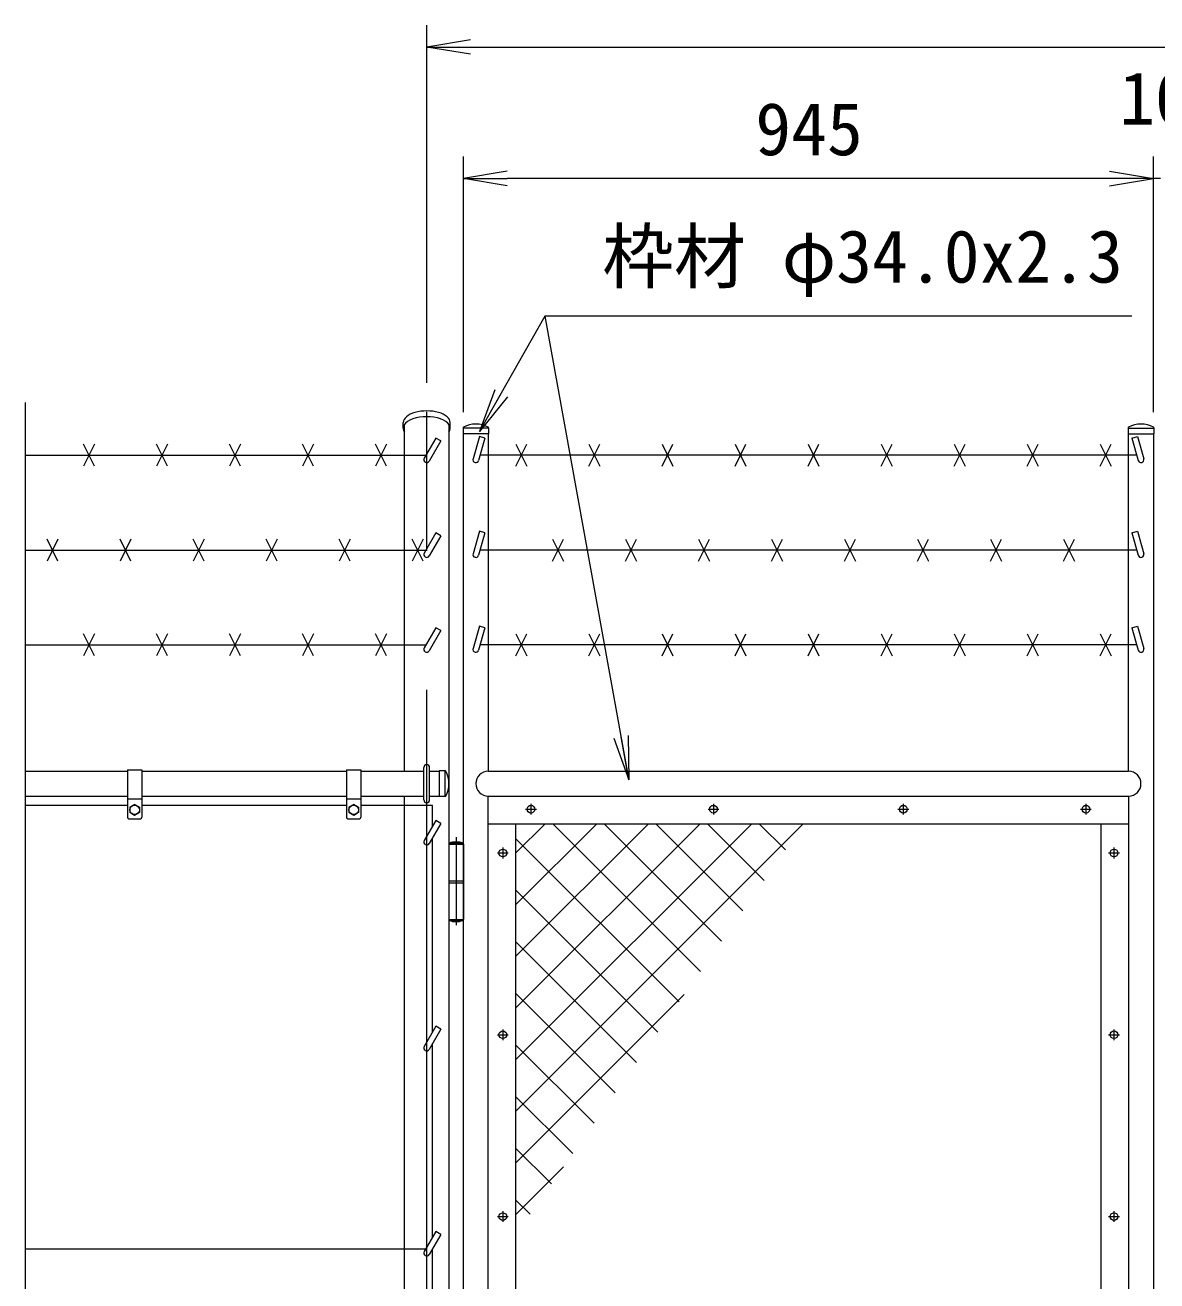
# Model space of a CAD drawing. Units: millimetres, scale not verified. Extents: x -6300 to 6300, y -4455 to 4455.
# Drawn here: x 18 to 1568, y 253 to 1973 of the extents above; entities that cross this region are included whole.
import ezdxf
from ezdxf.enums import TextEntityAlignment as Align

# ---------------------------------------------------------------- set-up
doc = ezdxf.new("R2010")
doc.units = ezdxf.units.MM
doc.header["$LTSCALE"] = 30
doc.linetypes.add('USER1', pattern=[50.8, 31.75, -6.35, 6.35, -6.35])
for name, color, linetype, lineweight in [('0-0_D-DCR-HCH', 7, 'Continuous', 9), ('0-1_D-STR1', 1, 'Continuous', 18), ('0-2_D-STR3', 3, 'Continuous', 13), ('0-3_D-BMK', 2, 'USER1', 13), ('0-6_D-STR-TXT', 7, 'Continuous', 9), ('0-7_D-STR-DIM', 7, 'Continuous', 9), ('0-8_0', 7, 'Continuous', 9)]:
    doc.layers.add(name, color=color, linetype=linetype, lineweight=lineweight)
doc.styles.add('ＭＳ ゴシック', font='')
doc.styles.get('ＭＳ ゴシック').set_extended_font_data('MS Gothic')

# ---------------------------------------------------------------- blocks, each defined once
blk = doc.blocks.new('_Open')
at = {"layer": '0-8_0'}
blk.add_line((-30, 5), (0, 0), dxfattribs=at)
blk.add_lwpolyline([(-30, -5), (0, 0), (-30, 0)], dxfattribs=at)

msp = doc.modelspace()

# ---------------------------------------------------------------- linework, layer by layer
at = {"layer": '0-0_D-DCR-HCH'}
for p, q in [((690.57, 838.97), (730.55, 878.95)), ((690.57, 768.26), (801.26, 878.95)), ((690.57, 697.55), (871.97, 878.95)), ((690.57, 626.84), (942.69, 878.95)), ((690.57, 556.13), (1013.4, 878.95)), ((690.57, 485.42), (1084.11, 878.95)), ((943.1, 676.72), (740.87, 878.95)), ((972.22, 718.31), (811.58, 878.95)), ((1001.34, 759.9), (882.29, 878.95)), ((1030.47, 801.49), (953, 878.95)), ((1059.59, 843.08), (1023.71, 878.95)), ((913.98, 635.13), (690.57, 858.54)), ((884.86, 593.54), (690.57, 787.83)), ((855.74, 551.95), (690.57, 717.12)), ((826.62, 510.36), (690.57, 646.41)), ((690.57, 414.7), (920.95, 645.09)), ((797.5, 468.77), (690.57, 575.7)), ((768.37, 427.18), (690.57, 504.99)), ((739.25, 385.59), (690.57, 434.28)), ((690.57, 343.99), (755.8, 409.22)), ((710.13, 344.01), (690.57, 363.57))]:
    msp.add_line(p, q, dxfattribs=at)
at = {"layer": '0-1_D-STR1'}
for p, q in [((536.22, 1420.66), (536.22, 1428.62)), ((600.42, 1420.66), (600.42, 1428.62)), ((538.07, 950.95), (538.07, 1425.98)), ((618.07, 1421.28), (618.07, 1412.95)), ((653.07, 1420.95), (618.07, 1420.95)), ((653.07, 1412.95), (618.07, 1412.95)), ((618.57, -1019.05), (618.57, 1412.95)), ((652.57, 1412.95), (652.57, 950.95)), ((653.07, 1421.28), (653.07, 1412.95)), ((1529.07, 1421.28), (1529.07, 1412.95)), ((1529.07, 1420.95), (1564.07, 1420.95)), ((1529.07, 1412.95), (1564.07, 1412.95)), ((1529.57, 950.95), (1529.57, 1412.95)), ((1563.57, 1412.95), (1563.57, -26.05)), ((1564.07, 1421.28), (1564.07, 1412.95)), ((18.32, 950.95), (158.32, 950.95)), ((178.32, 950.95), (458.32, 950.95)), ((478.32, 950.95), (564.32, 950.95)), ((572.32, 950.95), (585.32, 950.95)), ((593.65, 951.45), (585.32, 951.45)), ((585.32, 951.45), (585.32, 916.45)), ((593.32, 951.45), (593.32, 916.45)), ((652.57, 950.95), (1529.57, 950.95)), ((18.32, 916.95), (158.32, 916.95)), ((178.32, 916.95), (458.32, 916.95)), ((478.32, 916.95), (564.32, 916.95)), ((538.07, -985.05), (538.07, 916.95)), ((572.32, 916.95), (585.32, 916.95)), ((593.65, 916.45), (585.32, 916.45)), ((652.57, -985.05), (652.57, 916.95)), ((652.57, 916.95), (1529.57, 916.95)), ((1529.57, 916.95), (1529.57, -26.05)), ((652.57, 878.95), (1529.57, 878.95)), ((690.57, 15.95), (690.57, 878.95)), ((1491.57, 878.95), (1491.57, 15.95))]:
    msp.add_line(p, q, dxfattribs=at)
msp.add_lwpolyline([(598.57, 1425.98), (598.57, -1399.05), (538.07, -1399.05)], dxfattribs=at)
for centre, radius, start, end in [((619.07, 1421.28), 1, 122.29827, 180), ((635.57, 1390.73), 35.72, 61.52136, 118.47864), ((652.07, 1421.28), 1, 0, 57.70173), ((1530.07, 1421.28), 1, 122.29827, 180), ((1546.57, 1390.73), 35.72, 61.52136, 118.47864), ((1563.07, 1421.28), 1, 0, 57.70173), ((593.65, 950.45), 1, 32.29827, 90), ((563.1, 933.95), 35.72, 331.52136, 28.47864), ((652.57, 933.95), 17, 90, 270), ((1529.57, 933.95), 17, 270, 90), ((593.65, 917.45), 1, 270, 327.70173)]:
    msp.add_arc(centre, radius, start, end, dxfattribs=at)
for centre, start_param, end_param in [((568.32, 1420.66), 5.9420265, 9.7659367), ((568.32, 1428.62), 6.2831853, 9.424778)]:
    msp.add_ellipse(centre, major_axis=(32.1, 0), ratio=0.494803, start_param=start_param, end_param=end_param, dxfattribs=at)
at = {"layer": '0-2_D-STR3'}
for p, q in [((113.32, 1368.76), (98.32, 1398.76)), ((113.32, 1398.76), (98.32, 1368.76)), ((213.32, 1368.76), (198.32, 1398.76)), ((213.32, 1398.76), (198.32, 1368.76)), ((213.32, 1368.76), (198.32, 1398.76)), ((213.32, 1398.76), (198.32, 1368.76)), ((313.32, 1368.76), (298.32, 1398.76)), ((313.32, 1398.76), (298.32, 1368.76)), ((413.32, 1368.76), (398.32, 1398.76)), ((413.32, 1398.76), (398.32, 1368.76)), ((513.32, 1368.76), (498.32, 1398.76)), ((513.32, 1398.76), (498.32, 1368.76)), ((580.78, 1407.35), (564.86, 1379.76)), ((587.71, 1403.35), (571.78, 1375.76)), ((587.71, 1403.35), (580.78, 1407.35)), ((640.44, 1409.49), (631.72, 1378.85)), ((648.14, 1407.3), (639.42, 1376.66)), ((648.14, 1407.3), (640.44, 1409.49)), ((690.57, 1368.76), (705.57, 1398.76)), ((690.57, 1398.76), (705.57, 1368.76)), ((790.57, 1368.76), (805.57, 1398.76)), ((790.57, 1398.76), (805.57, 1368.76)), ((890.57, 1368.76), (905.57, 1398.76)), ((890.57, 1398.76), (905.57, 1368.76)), ((990.57, 1368.76), (1005.57, 1398.76)), ((990.57, 1398.76), (1005.57, 1368.76)), ((1090.57, 1368.76), (1105.57, 1398.76)), ((1090.57, 1398.76), (1105.57, 1368.76)), ((1190.57, 1368.76), (1205.57, 1398.76)), ((1190.57, 1398.76), (1205.57, 1368.76)), ((1290.57, 1368.76), (1305.57, 1398.76)), ((1290.57, 1398.76), (1305.57, 1368.76)), ((1390.57, 1368.76), (1405.57, 1398.76)), ((1390.57, 1398.76), (1405.57, 1368.76)), ((1490.57, 1368.76), (1505.57, 1398.76)), ((1490.57, 1398.76), (1505.57, 1368.76)), ((1534, 1407.3), (1541.7, 1409.49)), ((1534, 1407.3), (1542.72, 1376.66)), ((1541.7, 1409.49), (1550.42, 1378.85)), ((18.32, 1383.76), (567.17, 1383.76)), ((1540.7, 1383.76), (641.44, 1383.76)), ((580.78, 1277.44), (564.86, 1249.86)), ((587.71, 1273.44), (571.78, 1245.86)), ((587.71, 1273.44), (580.78, 1277.44)), ((640.44, 1279.59), (631.72, 1248.95)), ((648.14, 1277.4), (639.42, 1246.76)), ((648.14, 1277.4), (640.44, 1279.59)), ((1534, 1277.4), (1541.7, 1279.59)), ((1534, 1277.4), (1542.72, 1246.76)), ((1541.7, 1279.59), (1550.42, 1248.95)), ((63.32, 1238.86), (48.32, 1268.86)), ((63.32, 1268.86), (48.32, 1238.86)), ((163.32, 1238.86), (148.32, 1268.86)), ((163.32, 1268.86), (148.32, 1238.86)), ((263.32, 1238.86), (248.32, 1268.86)), ((263.32, 1268.86), (248.32, 1238.86)), ((263.32, 1238.86), (248.32, 1268.86)), ((263.32, 1268.86), (248.32, 1238.86)), ((363.32, 1238.86), (348.32, 1268.86)), ((363.32, 1268.86), (348.32, 1238.86)), ((463.32, 1238.86), (448.32, 1268.86)), ((463.32, 1268.86), (448.32, 1238.86)), ((563.32, 1238.86), (548.32, 1268.86)), ((563.32, 1268.86), (548.32, 1238.86)), ((740.57, 1238.86), (755.57, 1268.86)), ((740.57, 1268.86), (755.57, 1238.86)), ((840.57, 1238.86), (855.57, 1268.86)), ((840.57, 1268.86), (855.57, 1238.86)), ((940.57, 1238.86), (955.57, 1268.86)), ((940.57, 1268.86), (955.57, 1238.86)), ((1040.57, 1238.86), (1055.57, 1268.86)), ((1040.57, 1268.86), (1055.57, 1238.86)), ((1140.57, 1238.86), (1155.57, 1268.86)), ((1140.57, 1268.86), (1155.57, 1238.86)), ((1240.57, 1238.86), (1255.57, 1268.86)), ((1240.57, 1268.86), (1255.57, 1238.86)), ((1340.57, 1238.86), (1355.57, 1268.86)), ((1340.57, 1268.86), (1355.57, 1238.86)), ((1440.57, 1238.86), (1455.57, 1268.86)), ((1440.57, 1268.86), (1455.57, 1238.86)), ((18.32, 1253.86), (567.17, 1253.86)), ((1540.7, 1253.86), (641.44, 1253.86)), ((113.32, 1108.95), (98.32, 1138.95)), ((113.32, 1138.95), (98.32, 1108.95)), ((213.32, 1108.95), (198.32, 1138.95)), ((213.32, 1138.95), (198.32, 1108.95)), ((213.32, 1108.95), (198.32, 1138.95)), ((213.32, 1138.95), (198.32, 1108.95)), ((313.32, 1108.95), (298.32, 1138.95)), ((313.32, 1138.95), (298.32, 1108.95)), ((413.32, 1108.95), (398.32, 1138.95)), ((413.32, 1138.95), (398.32, 1108.95)), ((513.32, 1108.95), (498.32, 1138.95)), ((513.32, 1138.95), (498.32, 1108.95)), ((580.78, 1147.54), (564.86, 1119.95)), ((587.71, 1143.54), (571.78, 1115.95)), ((587.71, 1143.54), (580.78, 1147.54)), ((640.44, 1149.69), (631.72, 1119.05)), ((648.14, 1147.5), (639.42, 1116.86)), ((648.14, 1147.5), (640.44, 1149.69)), ((690.57, 1108.95), (705.57, 1138.95)), ((690.57, 1138.95), (705.57, 1108.95)), ((790.57, 1108.95), (805.57, 1138.95)), ((790.57, 1138.95), (805.57, 1108.95)), ((890.57, 1108.95), (905.57, 1138.95)), ((890.57, 1138.95), (905.57, 1108.95)), ((990.57, 1108.95), (1005.57, 1138.95)), ((990.57, 1138.95), (1005.57, 1108.95)), ((1090.57, 1108.95), (1105.57, 1138.95)), ((1090.57, 1138.95), (1105.57, 1108.95)), ((1190.57, 1108.95), (1205.57, 1138.95)), ((1190.57, 1138.95), (1205.57, 1108.95)), ((1290.57, 1108.95), (1305.57, 1138.95)), ((1290.57, 1138.95), (1305.57, 1108.95)), ((1390.57, 1108.95), (1405.57, 1138.95)), ((1390.57, 1138.95), (1405.57, 1108.95)), ((1490.57, 1108.95), (1505.57, 1138.95)), ((1490.57, 1138.95), (1505.57, 1108.95)), ((1534, 1147.5), (1541.7, 1149.69)), ((1534, 1147.5), (1542.72, 1116.86)), ((1541.7, 1149.69), (1550.42, 1119.05)), ((18.32, 1123.95), (567.17, 1123.95)), ((1540.7, 1123.95), (641.44, 1123.95)), ((158.32, 952.95), (158.32, 887.95)), ((158.32, 952.95), (178.32, 952.95)), ((178.32, 952.95), (178.32, 887.95)), ((458.32, 952.95), (458.32, 887.95)), ((458.32, 952.95), (478.32, 952.95)), ((478.32, 952.95), (478.32, 887.95)), ((564.32, 911.95), (564.32, 955.95)), ((572.32, 911.95), (572.32, 955.95)), ((158.32, 912.95), (178.32, 912.95)), ((458.32, 912.95), (478.32, 912.95)), ((158.32, 903.95), (18.32, 903.95)), ((168.32, 905.45), (161.82, 901.69)), ((161.82, 901.69), (161.82, 894.21)), ((174.82, 901.69), (168.32, 905.45)), ((174.82, 901.69), (174.82, 894.21)), ((458.32, 903.95), (178.32, 903.95)), ((468.32, 905.45), (461.82, 901.69)), ((461.82, 901.69), (461.82, 894.21)), ((474.82, 901.69), (468.32, 905.45)), ((474.82, 901.69), (474.82, 894.21)), ((576.32, 903.95), (478.32, 903.95)), ((576.32, 875.81), (576.32, 903.95)), ((160.32, 885.95), (176.32, 885.95)), ((460.32, 885.95), (476.32, 885.95)), ((580.78, 883.54), (564.86, 855.95)), ((587.71, 879.54), (571.78, 851.95)), ((587.71, 879.54), (580.78, 883.54)), ((576.32, 593.81), (576.32, 859.81)), ((598.57, 850.95), (618.57, 850.95)), ((598.57, 850.95), (598.57, 747.95)), ((599.07, 852.45), (599.07, 850.95)), ((618.07, 852.45), (599.07, 852.45)), ((618.07, 852.45), (618.07, 850.95)), ((618.57, 850.95), (618.57, 747.95)), ((598.57, 800.95), (618.57, 800.95)), ((598.57, 797.95), (618.57, 797.95)), ((598.57, 747.95), (618.57, 747.95)), ((599.07, 747.95), (599.07, 746.45)), ((599.07, 746.45), (618.07, 746.45)), ((618.07, 747.95), (618.07, 746.45)), ((580.78, 601.54), (564.86, 573.95)), ((587.71, 597.54), (571.78, 569.95)), ((587.71, 597.54), (580.78, 601.54)), ((576.32, 312.81), (576.32, 577.81)), ((580.78, 320.54), (564.86, 292.95)), ((587.71, 316.54), (571.78, 288.95)), ((587.71, 316.54), (580.78, 320.54)), ((18.32, 296.95), (567.17, 296.95)), ((576.32, 37.81), (576.32, 296.81))]:
    msp.add_line(p, q, dxfattribs=at)
for points in [[(174.82, 894.21), (168.32, 890.45), (161.82, 894.21)], [(474.82, 894.21), (468.32, 890.45), (461.82, 894.21)]]:
    msp.add_lwpolyline(points, dxfattribs=at)
for centre, radius in [((168.32, 897.95), 6.49), ((468.32, 897.95), 6.49), ((711.07, 898.95), 5.25), ((961.07, 898.95), 5.25), ((1221.07, 898.95), 5.25), ((1471.07, 898.95), 5.25), ((672.57, 838.95), 5.25), ((1509.57, 838.95), 5.25), ((672.57, 589.95), 5.25), ((1509.57, 589.95), 5.25), ((672.57, 340.95), 5.25), ((1509.57, 340.95), 5.25)]:
    msp.add_circle(centre, radius, dxfattribs=at)
for centre, radius, start, end in [((568.32, 1377.76), 4, 150, 330), ((635.57, 1377.76), 4, 164.11158, 344.11158), ((1546.57, 1377.76), 4, 195.88842, 15.88842), ((568.32, 1247.86), 4, 150, 330), ((635.57, 1247.86), 4, 164.11158, 344.11158), ((1546.57, 1247.86), 4, 195.88842, 15.88842), ((568.32, 1117.95), 4, 150, 330), ((635.57, 1117.95), 4, 164.11158, 344.11158), ((1546.57, 1117.95), 4, 195.88842, 15.88842), ((568.32, 955.95), 4, 0, 180), ((568.32, 911.95), 4, 180, 0), ((160.32, 887.95), 2, 180, 270), ((176.32, 887.95), 2, 270, 0), ((460.32, 887.95), 2, 180, 270), ((476.32, 887.95), 2, 270, 0), ((568.32, 853.95), 4, 150, 330), ((608.57, 823.12), 30.83, 72.05475, 107.94525), ((608.57, 775.79), 30.83, 252.05475, 287.94525), ((568.32, 571.95), 4, 150, 330), ((568.32, 290.95), 4, 150, 330)]:
    msp.add_arc(centre, radius, start, end, dxfattribs=at)
at = {"layer": '0-3_D-BMK'}
for p, q in [((568.32, -1414.05), (568.32, 1452.95)), ((703.63, 898.95), (718.51, 898.95)), ((711.07, 906.39), (711.07, 891.51)), ((953.63, 898.95), (968.51, 898.95)), ((961.07, 906.39), (961.07, 891.51)), ((1213.63, 898.95), (1228.51, 898.95)), ((1221.07, 906.39), (1221.07, 891.51)), ((1463.63, 898.95), (1478.51, 898.95)), ((1471.07, 906.39), (1471.07, 891.51)), ((608.57, 860.66), (608.57, 740.22)), ((672.57, 846.39), (672.57, 831.51)), ((1509.57, 846.39), (1509.57, 831.51)), ((665.13, 838.95), (680.01, 838.95)), ((1502.13, 838.95), (1517.01, 838.95)), ((665.13, 589.95), (680.01, 589.95)), ((672.57, 597.39), (672.57, 582.51)), ((1502.13, 589.95), (1517.01, 589.95)), ((1509.57, 597.39), (1509.57, 582.51)), ((672.57, 348.39), (672.57, 333.51)), ((1509.57, 348.39), (1509.57, 333.51)), ((665.13, 340.95), (680.01, 340.95)), ((1502.13, 340.95), (1517.01, 340.95))]:
    msp.add_line(p, q, dxfattribs=at)
at = {"layer": '0-6_D-STR-TXT'}
msp.add_line((730.02, 1574.38), (844.88, 940.96), dxfattribs=at)
msp.add_lwpolyline([(1533.95, 1574.38), (730.02, 1574.38), (641.63, 1418.03)], dxfattribs=at)
at = {"layer": '0-7_D-STR-DIM'}
for p, q in [((568.32, 1482.95), (568.32, 1972.95)), ((628.32, 1942.95), (2508.32, 1942.95)), ((618.57, 1442.95), (618.57, 1792.95)), ((1563.57, 1442.95), (1563.57, 1792.95)), ((1563.57, 1442.95), (1563.57, 1792.95)), ((1503.57, 1762.95), (678.57, 1762.95)), ((1503.57, 1762.95), (1443.57, 1762.95)), ((1573.07, 1762.95), (1563.57, 1762.95)), ((18.32, 1455.95), (18.32, -8.4))]:
    msp.add_line(p, q, dxfattribs=at)

# ---------------------------------------------------------------- block references
at = {"layer": '0-6_D-STR-TXT', "xscale": 2, "yscale": 2}
for p, rotation in [((640.65, 1416.29), 240.51832), ((845.24, 939), 280.27821)]:
    msp.add_blockref('_Open', p, dxfattribs=dict(at, rotation=rotation))
at = {"layer": '0-7_D-STR-DIM', "xscale": 2, "yscale": 2, "rotation": 180}
for p in [(568.32, 1942.95), (618.57, 1762.95)]:
    msp.add_blockref('_Open', p, dxfattribs=at)
at = {"layer": '0-7_D-STR-DIM', "xscale": 2, "yscale": 2}
msp.add_blockref('_Open', (1563.57, 1762.95), dxfattribs=at)
msp.add_blockref('_Open', (1563.57, 1762.95), dxfattribs=at)

# ---------------------------------------------------------------- texts
at = {"layer": '0-6_D-STR-TXT', "style": 'ＭＳ ゴシック'}
msp.add_text('枠材 φ34.0x2.3', height=72.14, dxfattribs=at).set_placement((808.69, 1598.59), align=Align.BOTTOM_LEFT)
at = {"layer": '0-7_D-STR-DIM', "style": 'ＭＳ ゴシック'}
for s, p in [('10', (1516.72, 1815.07)), ('945', (1018.36, 1773.07))]:
    msp.add_text(s, height=72.14, dxfattribs=at).set_placement(p, align=Align.BOTTOM_LEFT)

doc.saveas('drawing.dxf')
